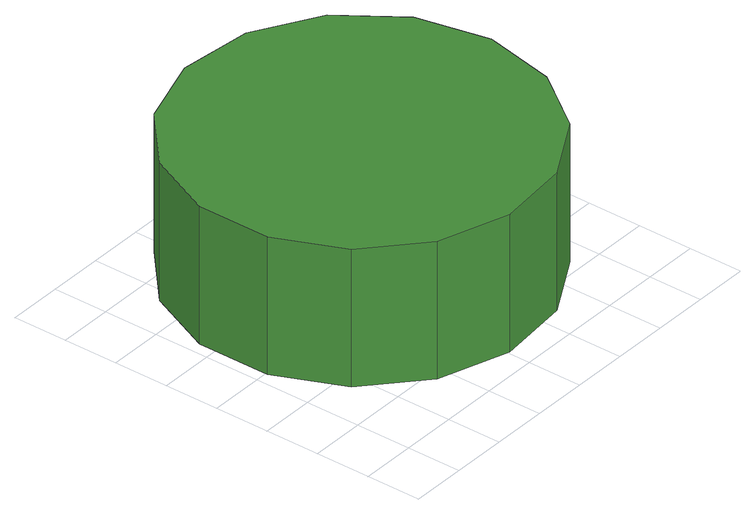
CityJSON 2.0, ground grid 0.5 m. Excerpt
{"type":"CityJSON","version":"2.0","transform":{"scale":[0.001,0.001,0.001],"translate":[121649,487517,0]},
"CityObjects":{
"tree1":{"type":"SolitaryVegetationObject","attributes":{"function":"something"},"geometry":[{"type":"MultiSurface","lod":"1","boundaries":[[[0,1,2,3,4,5,6,7,8,9,10,11,12,13,14]],[[15,16,17,18,19,20,21,22,23,24,25,26,27,28,29]],[[0,29,28,1]],[[1,28,27,2]],[[2,27,26,3]],[[3,26,25,4]],[[4,25,24,5]],[[5,24,23,6]],[[6,23,22,7]],[[7,22,21,8]],[[8,21,20,9]],[[9,20,19,10]],[[10,19,18,11]],[[11,18,17,12]],[[12,17,16,13]],[[13,16,15,14]],[[14,15,29,0]]]}]}
},
"vertices":[
[3316,1820,1438],[3176,2480,1438],[2780,3025,1438],[2196,3362,1438],[1525,3433,1438],[884,3225,1438],[383,2773,1438],[109,2157,1438],[109,1483,1438],[383,867,1438],[884,416,1438],[1525,208,1438],[2196,278,1438],[2780,615,1438],[3176,1161,1438],[3176,1161,148],[2780,615,148],[2196,278,148],[1525,208,148],[884,416,148],[383,867,148],[109,1483,148],[109,2157,148],[383,2773,148],[884,3225,148],[1525,3433,148],[2196,3362,148],[2780,3025,148],[3176,2480,148],[3316,1820,148]
]}
